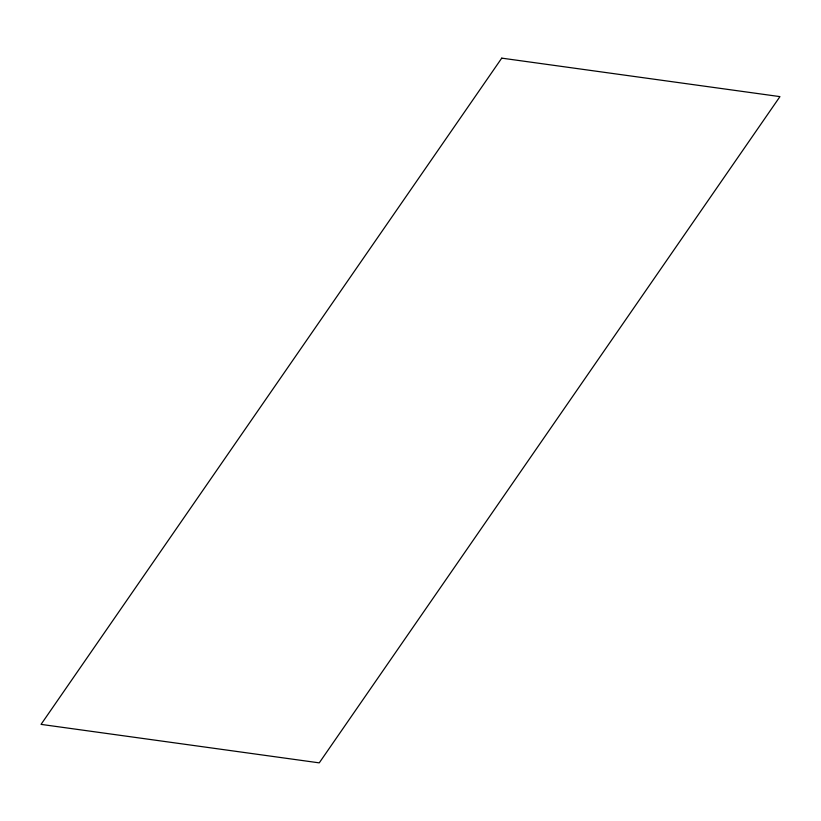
<?xml version="1.0" encoding="UTF-8"?>
<svg xmlns="http://www.w3.org/2000/svg" width="821" height="821" viewBox="0 0 821 821"><rect width="100%" height="100%" fill="white"/><g stroke="black" fill="none" stroke-linecap="round" stroke-linejoin="round"><path stroke-width="1.23" d="M501.744 58.137L41.05 724.379L319.256 762.863L779.95 96.621L501.744 58.137"/></g></svg>
